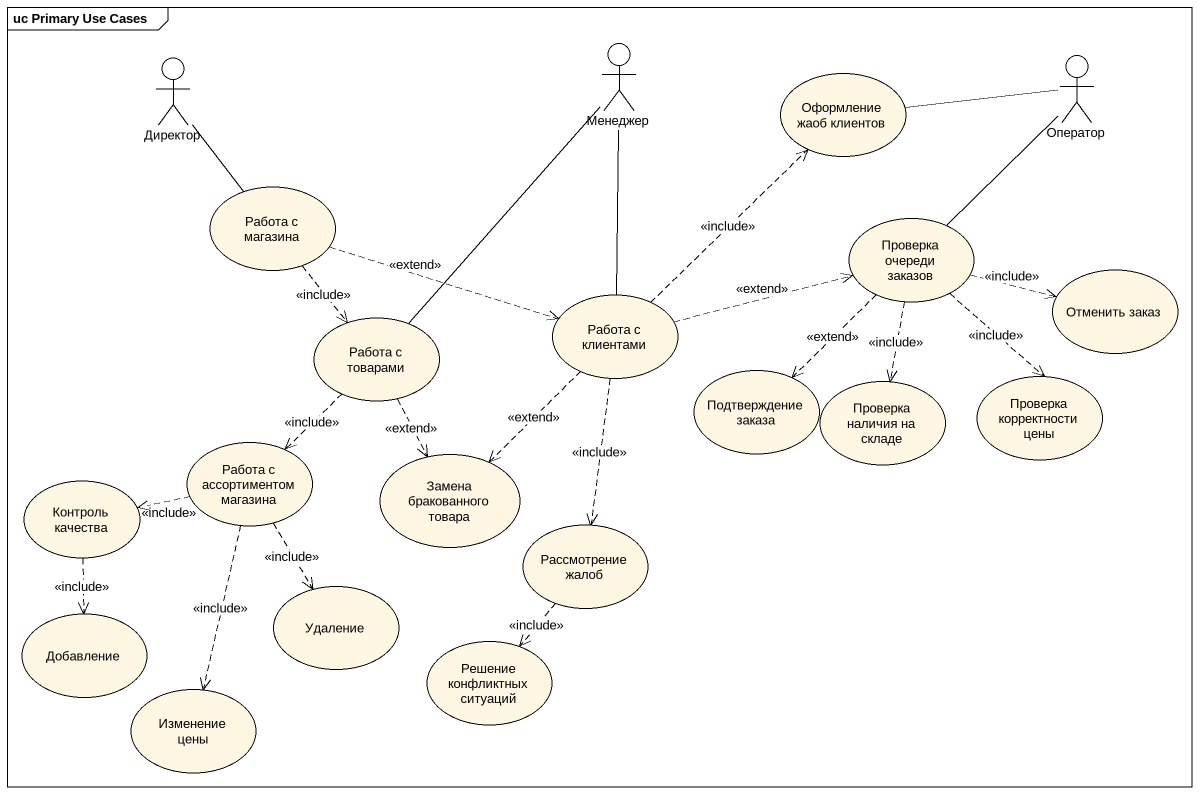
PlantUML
@startuml
mainframe uc Primary Use Cases
actor Менеджер
actor Директор
usecase "Оформление жаоб клиентов" as Оформление_жаоб_клиентов
actor Оператор
usecase "Работа с магазина" as Работа_с_магазина
usecase "Проверка очереди заказов" as Проверка_очереди_заказов
usecase "Отменить заказ" as Отменить_заказ
usecase "Работа с товарами" as Работа_с_товарами
usecase "Работа с клиентами" as Работа_с_клиентами
usecase "Подтверждение заказа" as Подтверждение_заказа
usecase "Проверка корректности цены" as Проверка_корректности_цены
usecase "Проверка наличия на складе" as Проверка_наличия_на_складе
usecase "Контроль качества" as Контроль_качества
usecase "Работа с ассортиментом магазина" as Работа_с_ассортиментом
usecase "Замена бракованного товара" as Замена_бракованного_товара
usecase "Рассмотрение жалоб" as Рассмотрение_жалоб
usecase Удаление
usecase Добавление
usecase "Решение конфликтных ситуаций" as Решение_конфликтных_ситуаций
usecase "Изменение цены" as Изменение_цены
Менеджер -- Работа_с_товарами
Менеджер -- Работа_с_клиентами
Директор -- Работа_с_магазина
Оператор -left- Оформление_жаоб_клиентов
Оператор -- Проверка_очереди_заказов
Работа_с_магазина ..> Работа_с_товарами : <<include>>
Работа_с_магазина .right.> Работа_с_клиентами : <<extend>>
Проверка_очереди_заказов .right.> Отменить_заказ : <<include>>
Проверка_очереди_заказов ..> Подтверждение_заказа : <<extend>>
Проверка_очереди_заказов ..> Проверка_корректности_цены : <<include>>
Проверка_очереди_заказов ..> Проверка_наличия_на_складе : <<include>>
Работа_с_товарами ..> Работа_с_ассортиментом : <<include>>
Работа_с_товарами ..> Замена_бракованного_товара : <<extend>>
Работа_с_клиентами .up.> Оформление_жаоб_клиентов : <<include>>
Работа_с_клиентами .right.> Проверка_очереди_заказов : <<extend>>
Работа_с_клиентами ..> Замена_бракованного_товара : <<extend>>
Работа_с_клиентами ..> Рассмотрение_жалоб : <<include>>
Контроль_качества ..> Добавление : <<include>>
Работа_с_ассортиментом .left.> Контроль_качества : <<include>>
Работа_с_ассортиментом ..> Удаление : <<include>>
Работа_с_ассортиментом ..> Изменение_цены : <<include>>
Рассмотрение_жалоб ..> Решение_конфликтных_ситуаций : <<include>>
@enduml
